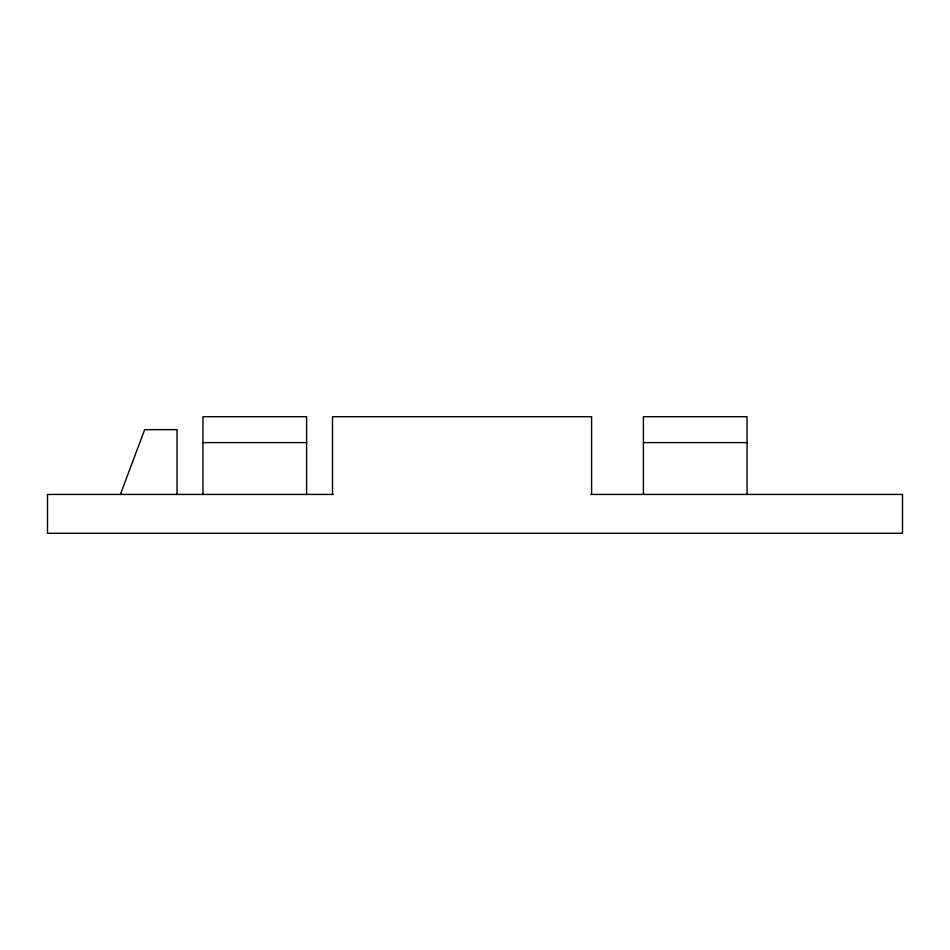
<?xml version="1.0" encoding="UTF-8"?>
<svg xmlns="http://www.w3.org/2000/svg" width="950" height="950" viewBox="0 0 950 950"><rect width="100%" height="100%" fill="white"/><g stroke="black" fill="none" stroke-linecap="round" stroke-linejoin="round"><path stroke-width="1.43" d="M120.365 494.428L144.661 429.661L177.044 429.661L177.044 494.428M202.956 442.617L306.589 442.617M643.411 442.617L747.044 442.617M333.296 494.428L47.5 494.428L47.5 533.294L902.5 533.294L902.5 494.428L590.781 494.428M747.044 494.428L747.044 416.706L643.411 416.706L643.411 494.428M591.589 494.428L591.589 416.706L332.5 416.706L332.5 494.428M306.589 494.428L306.589 416.706L202.956 416.706L202.956 494.428"/></g></svg>
